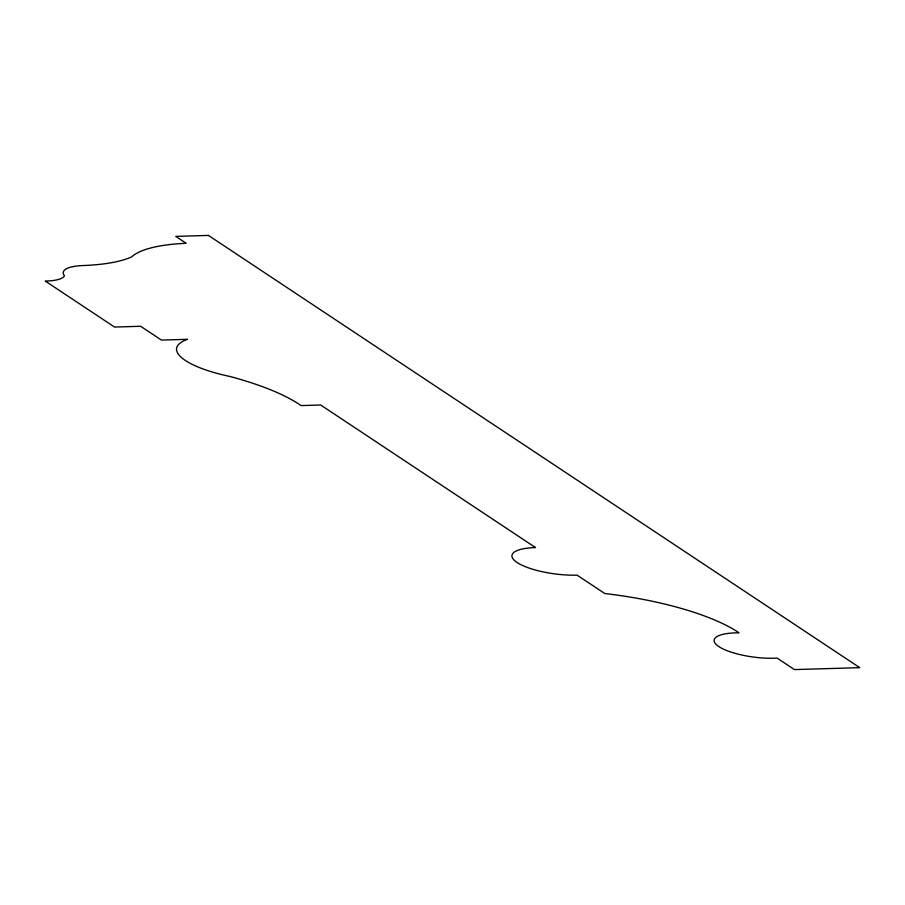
<?xml version="1.0" encoding="UTF-8"?>
<svg xmlns="http://www.w3.org/2000/svg" width="905" height="905" viewBox="0 0 905 905"><rect width="100%" height="100%" fill="white"/><g stroke="black" fill="none" stroke-linecap="round" stroke-linejoin="round"><path stroke-width="1.36" d="M208.422 235.413L175.774 236.386L186.159 243.287A118.272 33.395 7.6 0 0 131.632 256.907A119.958 33.87 7.6 0 1 83.249 265.538A38.87 10.973 7.6 0 0 64.447 275.708A34.797 9.819 7.6 0 1 45.25 281.07L114.539 327.056L140.671 326.286L161.452 340.076L187.584 339.307A75.997 21.46 7.6 0 0 229.949 376.48A160.298 45.261 7.6 0 1 301.116 405.587L320.709 405.01L535.5 547.559A44.718 12.625 7.6 0 0 517.106 562.514A44.718 12.625 7.6 0 0 577.085 575.15L604.8 593.544A147.594 41.675 7.6 0 1 739 632.799A41.155 11.618 7.6 0 0 718.864 646.6A41.155 11.618 7.6 0 0 777.112 658.082L794.432 669.587L859.75 667.652L208.422 235.413"/></g></svg>
